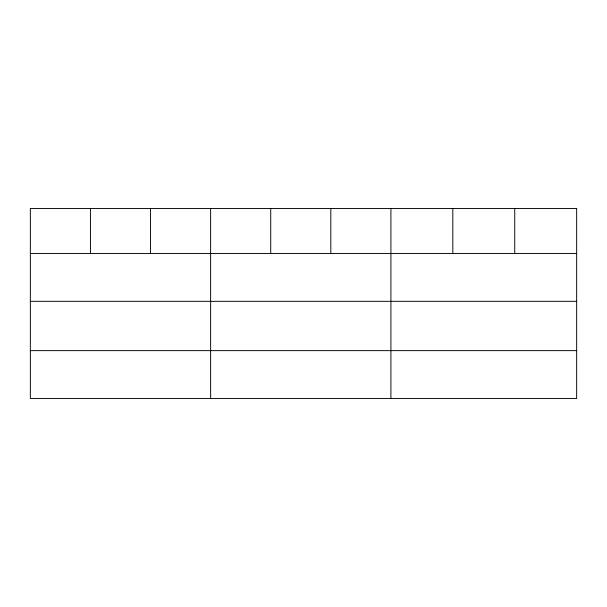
<?xml version="1.0" encoding="UTF-8"?>
<svg xmlns="http://www.w3.org/2000/svg" width="607" height="607" viewBox="0 0 607 607"><rect width="100%" height="100%" fill="white"/><g stroke="black" fill="none" stroke-linecap="round" stroke-linejoin="round"><path stroke-width="0.91" d="M30.35 253.476L576.65 253.476M30.35 301.33L576.65 301.33M30.35 350.634L576.65 350.634M514.736 208.512L514.736 253.476M452.822 208.512L452.822 253.476M390.908 208.512L390.908 398.488M330.815 208.512L330.815 253.476M270.722 208.512L270.722 253.476M210.629 208.512L210.629 398.488M150.536 208.512L150.536 253.476M90.443 208.512L90.443 253.476M576.65 208.512L30.35 208.512L30.35 398.488L576.65 398.488L576.65 208.512"/></g></svg>
